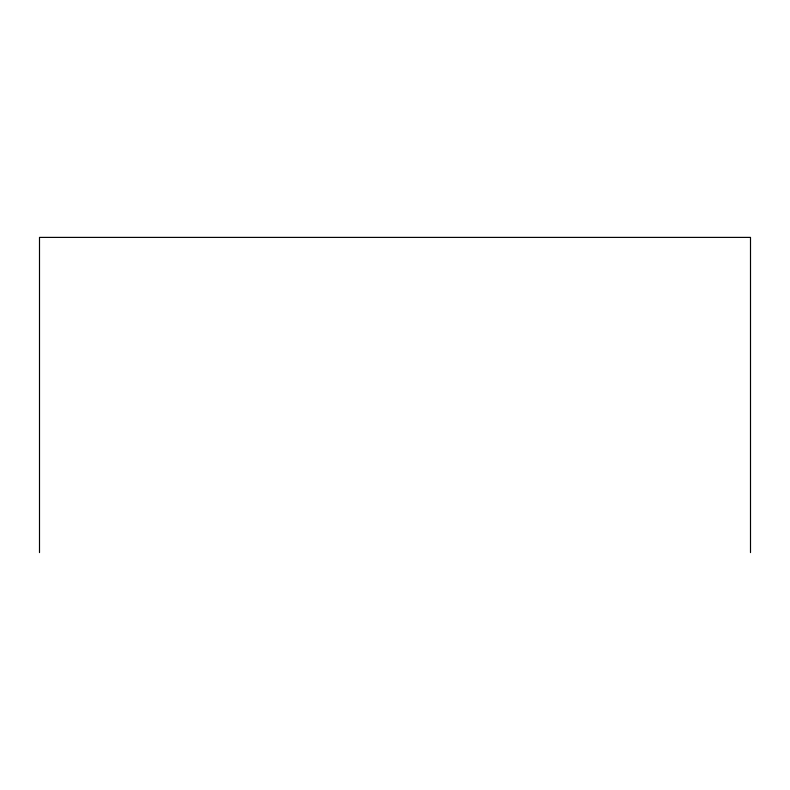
<?xml version="1.0" encoding="UTF-8"?>
<svg xmlns="http://www.w3.org/2000/svg" width="790" height="790" viewBox="0 0 790 790"><rect width="100%" height="100%" fill="white"/><g stroke="black" fill="none" stroke-linecap="round" stroke-linejoin="round"><path stroke-width="1.19" d="M750.5 552.605L750.5 237.395L39.5 237.395L39.5 552.605"/></g></svg>
